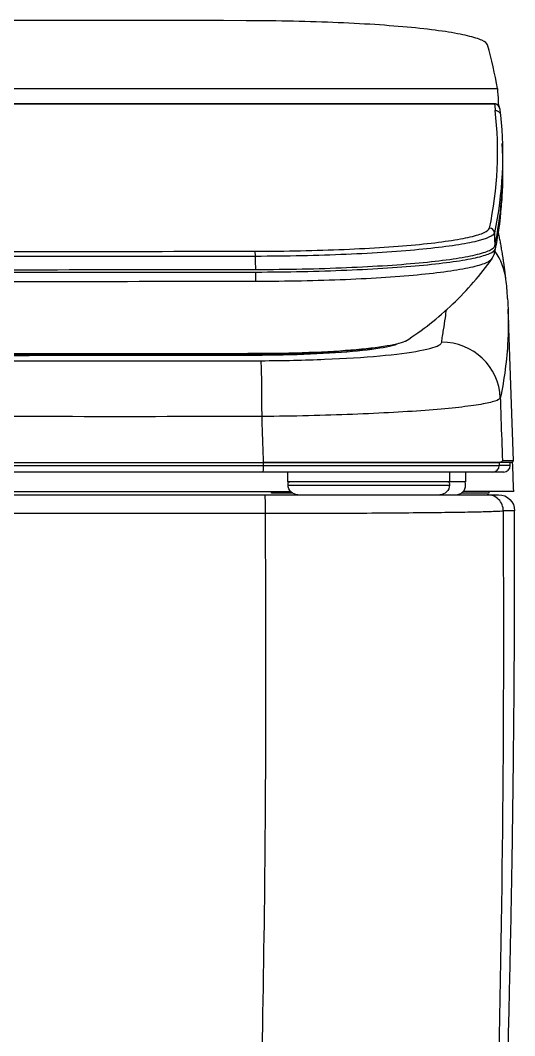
# Model space of a CAD drawing. Header units: millimetres. Extents: x 0 to 460316, y -63250 to 103204.
# Drawn here: x 204639.6 to 204792.2, y 49686.4 to 50000 of the extents above; entities that cross this region are included whole.
import ezdxf

# ---------------------------------------------------------------- set-up
doc = ezdxf.new("R2010")
doc.units = ezdxf.units.MM
doc.header["$LTSCALE"] = 25
doc.layers.add('line', color=7, linetype='Continuous')

msp = doc.modelspace()

# ---------------------------------------------------------------- linework, layer by layer
at = {"layer": 'line'}
for p, q in [((204407.47, 49978.91), (204786.83, 49978.91)), ((204786.07, 49974.08), (204408.23, 49974.08)), ((204786.05, 49974.2), (204408.25, 49974.2)), ((204786.17, 49972.14), (204786.29, 49972.14)), ((204788.47, 49957.81), (204788.32, 49961.88)), ((204791.78, 49863.97), (204790.15, 49910.78)), ((204791.78, 49863.97), (204788.39, 49863.97)), ((204785.41, 49860.45), (204714.59, 49860.45)), ((204714.63, 49863.45), (204787.41, 49863.45)), ((204714.63, 49862.45), (204714.63, 49863.45)), ((204714.63, 49862.45), (204787.41, 49862.45)), ((204722.15, 49857.45), (204722.15, 49860.45)), ((204772.15, 49857.45), (204772.15, 49860.45)), ((204777.15, 49857.45), (204777.15, 49860.45)), ((204788.8, 49860.45), (204785.41, 49860.45)), ((204787.67, 49863.45), (204787.41, 49863.45)), ((204787.41, 49863.45), (204787.41, 49862.45)), ((204790.8, 49862.45), (204787.41, 49862.45)), ((204791.28, 49863.45), (204787.67, 49863.45)), ((204790.8, 49862.45), (204790.8, 49863.45)), ((204471.29, 49854.45), (204723.01, 49854.45)), ((204717.15, 49853.95), (204717.15, 49854.45)), ((204722.25, 49856.45), (204722.25, 49856.95)), ((204772.05, 49856.95), (204772.05, 49856.45)), ((204791.88, 49854.45), (204776.29, 49854.45)), ((204777.05, 49856.45), (204777.05, 49856.95)), ((204784.15, 49854.45), (204784.15, 49853.95)), ((204721.54, 49853.95), (204717.15, 49853.95)), ((204723.59, 49853.95), (204721.54, 49853.95)), ((204784.15, 49853.95), (204775.71, 49853.95)), ((204792.16, 49848.46), (204792.16, 49848.46))]:
    msp.add_line(p, q, dxfattribs=at)
for centre, radius, start, end in [((204791.28, 49863.95), 0.5, 270, 2), ((204788.8, 49862.45), 2, 270, 0), ((204776.55, 49856.95), 0.5, 360, 90), ((204774.05, 49856.45), 3, 270, 0)]:
    msp.add_arc(centre, radius, start, end, dxfattribs=at)
at = {"layer": 'line', "extrusion": (0, 0, -1)}
for centre, radius, start, end in [((-204722.75, 49856.95), 0.5, 360, 90), ((-204771.55, 49856.95), 0.5, 90, 180), ((-204725.25, 49856.45), 3, 270, 0), ((-204769.05, 49856.45), 3, 180, 270), ((-204787.16, 49848.45), 5, 89.9999, 179.7867)]:
    msp.add_arc(centre, radius, start, end, dxfattribs=at)
at = {"layer": 'line'}
for centre, major_axis, ratio, start_param, end_param in [((204597.15, 49285.38), (7150.96, 0), 0.099926, 1.555112, 1.586481), ((193567.19, 49960.52), (11221.16, 0), 0.099919, 0.016403, 0.028416), ((193594.89, 49960.53), (-11192, 0.03), 0.100043, 3.151987, 3.153719), ((204786.07, 49972.59), (-1.49, -0.18), 0.994973, 3.055446, 4.592366), ((193567.15, 49959.41), (11219.75, 0), 0.099919, 6.262135, 6.294542), ((193567.15, 49953.9), (11221.39, 0), 0.099919, 6.262159, 6.286674), ((204784.41, 49934.32), (-1.47, 0.31), 0.994827, 3.385392, 4.919015), ((204712.12, 49927.16), (0, 1.5), 0.015654, 4.654732, 6.183585), ((204781.6, 49929.16), (-4.39, 0.97), 0.995212, 2.865312, 3.076524), ((204781.6, 49929.16), (-4.39, 0.97), 0.995212, 3.076524, 3.370647), ((204712.26, 49922.51), (-0.01, 4.5), 0.015684, 3.919975, 4.647697), ((204769.74, 49882.68), (17.6, -3.78), 0.994982, 0.247594, 1.786699), ((204713.91, 49876.96), (0.04, -18), 0.016222, 1.606487, 3.02517), ((204714.59, 49862.45), (0, 2), 0.016186, 3.141593, 4.712389), ((204785.41, 49862.45), (0, 2), 0.999698, 3.141593, 4.712389), ((193658.46, 38839.26), (-17.6, 59490.68), 0.190492, 4.898565, 4.898721)]:
    msp.add_ellipse(centre, major_axis=major_axis, ratio=ratio, start_param=start_param, end_param=end_param, dxfattribs=at)
for points, knots in [([(204783.81, 49992.37), (204783.67, 49992.86), (204783.08, 49993.34), (204781.03, 49994.28), (204779.55, 49994.75), (204775.75, 49995.64), (204773.46, 49996.07), (204768.11, 49996.87), (204765, 49997.26), (204758.19, 49997.95), (204754.5, 49998.26), (204746.5, 49998.81), (204742.18, 49999.05), (204733.28, 49999.44), (204728.67, 49999.59), (204719.13, 49999.8), (204714.22, 49999.85), (204709.3, 49999.86)], [0, 0, 0, 0, 0.125, 0.125, 0.25, 0.25, 0.375, 0.375, 0.5, 0.5, 0.625, 0.625, 0.75, 0.75, 0.875, 0.875, 1, 1, 1, 1]), ([(204786.83, 49978.91), (204786.88, 49978.6), (204786.96, 49977.56), (204787.08, 49975.28), (204787.12, 49974.54), (204787.16, 49973.73)], [0, 0, 0, 0, 0.719272, 0.719272, 1, 1, 1, 1]), ([(204787.56, 49972.79), (204787.56, 49972.81), (204787.54, 49972.9), (204787.53, 49973.01), (204787.42, 49973.32), (204787.26, 49973.61), (204786.96, 49973.91), (204786.54, 49974.14), (204786.22, 49974.18), (204786.06, 49974.18)], [0, 0, 0, 0, 0.15117, 0.404416, 0.488269, 0.587567, 0.719033, 0.866869, 1, 1, 1, 1]), ([(204786.29, 49972.14), (204786.46, 49972.14), (204786.63, 49972.11), (204786.94, 49972), (204787.1, 49971.92), (204787.36, 49971.71), (204787.47, 49971.58), (204787.65, 49971.3), (204787.72, 49971.14), (204787.77, 49970.88), (204787.79, 49970.79), (204787.79, 49970.7)], [0, 0, 0, 0, 0.219725, 0.219725, 0.439451, 0.439451, 0.659172, 0.659172, 0.878881, 0.878881, 1, 1, 1, 1]), ([(204788.02, 49941.72), (204788.21, 49943.64), (204788.35, 49945.56), (204788.59, 49950.58), (204788.61, 49953.68), (204788.5, 49956.78)], [0, 0, 0, 0, 0.382262, 0.382262, 1, 1, 1, 1]), ([(204785.92, 49927.91), (204785.94, 49927.96), (204786.02, 49928.23), (204786.09, 49928.61), (204786.19, 49929.16), (204786.31, 49929.75), (204787.01, 49933.35), (204787.62, 49936.99), (204787.9, 49940.42), (204788.02, 49941.72)], [0, 0, 0, 0, 0.004155, 0.024839, 0.058482, 0.108342, 0.20691, 0.837665, 1, 1, 1, 1]), ([(204712.12, 49928.66), (204716.86, 49928.67), (204721.53, 49928.72), (204730.73, 49928.91), (204735.27, 49929.06), (204743.88, 49929.42), (204747.99, 49929.64), (204755.82, 49930.16), (204759.47, 49930.46), (204766.09, 49931.11), (204769.1, 49931.47), (204774.4, 49932.25), (204776.64, 49932.66), (204780.32, 49933.51), (204781.77, 49933.96), (204783.76, 49934.88), (204784.31, 49935.34), (204784.41, 49935.81)], [0, 0, 0, 0, 0.125, 0.125, 0.25, 0.25, 0.375, 0.375, 0.5, 0.5, 0.625, 0.625, 0.75, 0.75, 0.875, 0.875, 1, 1, 1, 1]), ([(204785.91, 49934.37), (204785.71, 49933.43), (204783.62, 49932.47), (204777.98, 49931.17), (204775.7, 49930.76), (204770.3, 49929.97), (204767.23, 49929.6), (204760.48, 49928.93), (204756.76, 49928.63), (204748.77, 49928.09), (204744.58, 49927.86), (204731.42, 49927.3), (204721.72, 49927.09), (204712.15, 49927.07)], [0, 0, 0, 0, 0.25, 0.25, 0.375, 0.375, 0.5, 0.5, 0.625, 0.625, 0.75, 0.75, 1, 1, 1, 1]), ([(204785.91, 49934.37), (204785.91, 49934.31), (204785.91, 49934.24), (204785.94, 49933.39), (204785.97, 49932.59), (204786.02, 49931.31), (204786.04, 49930.81), (204786.05, 49930.32)], [0, 0, 0, 0, 0.046826, 0.046826, 0.634904, 0.634904, 1, 1, 1, 1]), ([(204712.3, 49923.03), (204717.13, 49923.03), (204721.89, 49923.09), (204731.29, 49923.28), (204735.92, 49923.43), (204749.09, 49923.98), (204757.23, 49924.53), (204767.36, 49925.53), (204770.45, 49925.9), (204775.84, 49926.69), (204778.13, 49927.1), (204781.89, 49927.98), (204783.37, 49928.44), (204785.39, 49929.37), (204785.95, 49929.84), (204786.05, 49930.32)], [0, 0, 0, 0, 0.125, 0.125, 0.25, 0.25, 0.5, 0.5, 0.625, 0.625, 0.75, 0.75, 0.875, 0.875, 1, 1, 1, 1]), ([(204712.33, 49922.23), (204721.89, 49922.26), (204731.51, 49922.46), (204749.15, 49923.19), (204757.28, 49923.73), (204767.41, 49924.7), (204770.5, 49925.06), (204775.88, 49925.83), (204778.17, 49926.23), (204781.93, 49927.07), (204783.41, 49927.51), (204785.43, 49928.4), (204785.99, 49928.87), (204786.27, 49929.55)], [0, 0, 0, 0, 0.25, 0.25, 0.5, 0.5, 0.625, 0.625, 0.75, 0.75, 0.875, 0.875, 1, 1, 1, 1]), ([(204712.3, 49923.03), (204712.28, 49923.53), (204712.26, 49924.02), (204712.22, 49925.26), (204712.19, 49925.99), (204712.16, 49926.84), (204712.15, 49926.95), (204712.15, 49927.07)], [0, 0, 0, 0, 0.370172, 0.370172, 0.912054, 0.912054, 1, 1, 1, 1]), ([(204758.49, 49900.9), (204761.1, 49902.57), (204766.14, 49906.15), (204773.19, 49912.25), (204779.62, 49919), (204783.45, 49923.88), (204785.25, 49926.42)], [0, 0, 0, 0, 0.249384, 0.499921, 0.750498, 1, 1, 1, 1]), ([(204785.11, 49926.22), (204784.85, 49925.86), (204784.34, 49925.5), (204782.57, 49924.68), (204781.1, 49924.21), (204777.36, 49923.34), (204775.1, 49922.92), (204769.77, 49922.13), (204766.71, 49921.76), (204756.69, 49920.76), (204748.66, 49920.23), (204735.6, 49919.68), (204731.02, 49919.54), (204721.77, 49919.35), (204717.08, 49919.31), (204712.31, 49919.3)], [0, 0, 0, 0, 0.096983, 0.096983, 0.225985, 0.225985, 0.354988, 0.354988, 0.48399, 0.48399, 0.741995, 0.741995, 0.870998, 0.870998, 1, 1, 1, 1]), ([(204789.98, 49914.07), (204789.87, 49916.41), (204789.73, 49918.2), (204789.48, 49919.92), (204789.41, 49920.42), (204789.33, 49920.9), (204789.25, 49921.39)], [0, 0, 0, 0, 1, 1, 1, 1.285745, 1.285745, 1.285745, 1.285745]), ([(204789.98, 49914.07), (204790.07, 49912.72), (204790.14, 49911.32), (204790.2, 49908.93), (204790.21, 49907.92), (204790.22, 49906.91)], [0, 0, 0, 0, 0.578782, 0.578782, 1, 1, 1, 1]), ([(204769.65, 49900.6), (204769.67, 49901.22), (204769.82, 49901.83), (204770.02, 49903.09), (204770.13, 49903.72), (204770.43, 49905.61), (204770.62, 49906.87), (204770.92, 49908.97), (204771.04, 49909.81), (204771.15, 49910.66)], [0, 0, 0, 0, 0.187353, 0.187353, 0.374706, 0.374706, 0.749413, 0.749413, 1, 1, 1, 1]), ([(204790.22, 49906.91), (204790.22, 49904.96), (204790.16, 49903.01), (204789.75, 49895.13), (204788.98, 49889.13), (204787.73, 49883.31)], [0, 0, 0, 0, 0.247958, 0.247958, 1, 1, 1, 1]), ([(204758.66, 49901.02), (204758.54, 49900.94), (204758.39, 49900.87), (204757.63, 49900.51), (204756.76, 49900.23), (204753.47, 49899.44), (204750.28, 49898.95), (204742.45, 49898.12), (204737.72, 49897.77), (204727.45, 49897.26), (204721.77, 49897.1), (204713.33, 49897.02), (204710.49, 49897.02), (204704.82, 49897.01), (204701.99, 49897.01), (204687.82, 49896.99), (204676.49, 49896.97), (204642.49, 49896.94), (204619.82, 49896.93), (204597.15, 49896.93)], [0, 0, 0, 0, 0.012598, 0.012598, 0.059617, 0.059617, 0.153656, 0.153656, 0.247694, 0.247694, 0.341732, 0.341732, 0.388751, 0.388751, 0.43577, 0.43577, 0.623847, 0.623847, 1, 1, 1, 1]), ([(204756.36, 49900.15), (204755.72, 49899.84), (204754.77, 49899.54), (204751.26, 49898.72), (204747.9, 49898.23), (204739.52, 49897.4), (204734.54, 49897.07), (204723.78, 49896.62), (204717.9, 49896.49), (204712.03, 49896.48)], [0.0900828, 0.0900828, 0.0900828, 0.0900828, 0.2277069, 0.2277069, 0.485138, 0.485138, 0.742569, 0.742569, 1, 1, 1, 1]), ([(204713.9, 49894.85), (204720.65, 49894.87), (204727.33, 49895.02), (204739.71, 49895.53), (204745.54, 49895.9), (204755.49, 49896.8), (204759.73, 49897.35), (204766.06, 49898.54), (204768.23, 49899.19), (204769.21, 49899.86)], [0, 0, 0, 0, 0.25, 0.25, 0.5, 0.5, 0.75, 0.75, 1, 1, 1, 1]), ([(204724.92, 49897.13), (204726.43, 49897.18), (204727.91, 49897.23), (204734.79, 49897.52), (204739.83, 49897.86), (204745.6, 49898.43), (204747.02, 49898.59), (204748.33, 49898.76)], [0, 0, 0, 0, 0.163216, 0.163216, 0.777345, 0.777345, 1, 1, 1, 1]), ([(204769.21, 49899.86), (204769.4, 49899.99), (204769.46, 49900.11), (204769.6, 49900.35), (204769.64, 49900.48), (204769.65, 49900.6)], [0, 0, 0, 0, 0.5, 0.5, 1, 1, 1, 1]), ([(204691.21, 49896.99), (204690.07, 49896.96), (204687.28, 49896.9), (204682.53, 49896.8), (204677.16, 49896.72), (204669.95, 49896.64), (204661.12, 49896.57), (204650.94, 49896.51), (204641.71, 49896.47), (204634.8, 49896.45), (204630.01, 49896.44), (204626.87, 49896.43), (204623.41, 49896.42), (204618.96, 49896.42), (204612.98, 49896.41), (204605.64, 49896.39), (204597.63, 49896.38), (204587.18, 49896.37), (204575.11, 49896.36), (204564.81, 49896.38), (204559.47, 49896.4), (204558.56, 49896.4)], [0, 0, 0, 0, 0.028618, 0.06856, 0.112032, 0.153966, 0.235536, 0.312767, 0.382806, 0.442085, 0.467559, 0.490226, 0.512319, 0.545022, 0.58976, 0.646325, 0.709278, 0.769313, 0.880373, 0.979514, 1, 1, 1, 1]), ([(204712.03, 49896.48), (204703.38, 49896.47), (204694.74, 49896.45), (204681.43, 49896.44), (204676.76, 49896.43), (204667.42, 49896.42), (204662.76, 49896.42), (204656.92, 49896.41), (204655.76, 49896.41), (204649.92, 49896.41), (204645.26, 49896.4), (204626.11, 49896.39), (204611.63, 49896.39), (204597.15, 49896.39)], [0, 0, 0, 0, 0.225799, 0.225799, 0.347669, 0.347669, 0.469538, 0.469538, 0.500005, 0.500005, 0.621875, 0.621875, 1, 1, 1, 1]), ([(204597.15, 49894.86), (204616.61, 49894.86), (204636.07, 49894.82), (204674.99, 49894.79), (204694.45, 49894.81), (204713.9, 49894.85)], [0, 0, 0, 0, 0.5, 0.5, 1, 1, 1, 1]), ([(204787.73, 49883.31), (204787.62, 49882.99), (204787.06, 49882.66), (204785.06, 49882.01), (204783.6, 49881.68), (204779.85, 49881.04), (204777.57, 49880.73), (204772.25, 49880.13), (204769.16, 49879.85), (204762.41, 49879.32), (204758.75, 49879.08), (204750.82, 49878.64), (204746.56, 49878.44), (204733.41, 49877.93), (204723.86, 49877.69), (204714.2, 49877.6)], [0, 0, 0, 0, 0.125, 0.125, 0.25, 0.25, 0.375, 0.375, 0.5, 0.5, 0.625, 0.625, 0.75, 0.75, 1, 1, 1, 1]), ([(204787.73, 49883.31), (204787.8, 49881.16), (204787.87, 49879.01), (204788.09, 49872.56), (204788.24, 49868.26), (204788.39, 49863.97)], [0, 0, 0, 0, 0.333577, 0.333577, 1, 1, 1, 1]), ([(204714.69, 49863.45), (204714.55, 49867.3), (204714.42, 49871.14), (204714.26, 49875.86), (204714.23, 49876.73), (204714.2, 49877.6)], [0, 0, 0, 0, 0.815446, 0.815446, 1, 1, 1, 1]), ([(204788.39, 49863.97), (204788.39, 49863.96), (204788.39, 49863.96), (204788.36, 49863.86), (204788.3, 49863.75), (204788.11, 49863.57), (204787.97, 49863.49), (204787.76, 49863.45), (204787.71, 49863.45), (204787.67, 49863.45)], [0, 0, 0, 0, 0.006188, 0.006188, 0.436671, 0.436671, 0.887456, 0.887456, 1, 1, 1, 1]), ([(204597.15, 49862.45), (204601.16, 49862.45), (204605.16, 49862.45), (204625.19, 49862.45), (204641.22, 49862.45), (204676.37, 49862.45), (204695.5, 49862.45), (204714.63, 49862.45)], [0, 0, 0, 0, 0.102299, 0.102299, 0.511501, 0.511501, 1, 1, 1, 1]), ([(204714.59, 49860.45), (204695.47, 49860.45), (204676.35, 49860.45), (204641.2, 49860.45), (204625.18, 49860.45), (204605.16, 49860.45), (204601.15, 49860.45), (204597.15, 49860.45)], [0, 0, 0, 0, 0.488499, 0.488499, 0.897701, 0.897701, 1, 1, 1, 1]), ([(204787.67, 49863.45), (204786.4, 49863.45), (204783.63, 49863.45), (204777.3, 49863.45), (204774.88, 49863.45), (204769.41, 49863.45), (204766.35, 49863.45), (204759.7, 49863.45), (204756.16, 49863.45), (204748.66, 49863.45), (204744.66, 49863.45), (204736.41, 49863.45), (204732.19, 49863.45), (204723.57, 49863.45), (204719.14, 49863.45), (204714.69, 49863.45)], [0, 0, 0, 0, 0.25, 0.25, 0.375, 0.375, 0.5, 0.5, 0.625, 0.625, 0.75, 0.75, 0.875, 0.875, 1, 1, 1, 1]), ([(204723.55, 49857.45), (204723.54, 49857.45), (204723.47, 49857.45), (204723.36, 49857.45), (204723.22, 49857.45), (204723.08, 49857.45), (204722.95, 49857.45), (204722.84, 49857.45), (204722.77, 49857.45), (204722.75, 49857.45), (204722.75, 49857.45)], [0, 0, 0, 0, 0.022824, 0.125938, 0.237842, 0.362412, 0.501461, 0.655919, 0.826777, 1, 1, 1, 1]), ([(204771.55, 49857.45), (204771.55, 49857.45), (204771.53, 49857.45), (204771.46, 49857.45), (204771.35, 49857.45), (204771.22, 49857.45), (204771.08, 49857.45), (204770.93, 49857.45), (204770.82, 49857.45), (204770.76, 49857.45), (204770.75, 49857.45)], [0, 0, 0, 0, 0.177661, 0.348466, 0.502882, 0.641897, 0.766434, 0.878303, 0.981387, 1, 1, 1, 1]), ([(204776.55, 49857.45), (204776.55, 49857.45), (204776.53, 49857.45), (204776.46, 49857.45), (204776.35, 49857.45), (204776.22, 49857.45), (204776.08, 49857.45), (204775.93, 49857.45), (204775.78, 49857.45), (204775.63, 49857.45), (204775.46, 49857.45), (204775.29, 49857.45), (204775.1, 49857.45), (204774.9, 49857.45), (204774.69, 49857.45), (204774.45, 49857.45), (204774.18, 49857.45), (204773.87, 49857.45), (204773.49, 49857.45), (204773.16, 49857.45), (204772.95, 49857.45), (204772.91, 49857.45), (204772.66, 49857.45), (204772.41, 49857.45), (204772.15, 49857.45)], [0, 0, 0, 0, 0.078111, 0.153207, 0.221098, 0.282217, 0.336971, 0.386156, 0.431478, 0.474766, 0.517737, 0.560918, 0.604114, 0.647189, 0.690377, 0.735444, 0.784601, 0.840042, 0.903837, 0.977947, 1, 1, 1, 1.114688, 1.114688, 1.114688, 1.114688]), ([(204722.25, 49856.45), (204722.25, 49856.45), (204723.36, 49856.45), (204726.71, 49856.45), (204730.91, 49856.45), (204737.5, 49856.45), (204747.15, 49856.45), (204756.8, 49856.45), (204763.39, 49856.45), (204767.59, 49856.45), (204770.94, 49856.45), (204772.05, 49856.45), (204772.05, 49856.45)], [0, 0, 0, 0, 0.083333, 0.166667, 0.25, 0.333333, 0.5, 0.666667, 0.75, 0.833333, 0.916667, 1, 1, 1, 1]), ([(204715.26, 49847.61), (204715.26, 49849.04), (204715.25, 49850.56), (204715.22, 49852.78), (204715.2, 49853.45), (204715.18, 49853.45)], [0, 0, 0, 0, 0.5, 0.5, 1, 1, 1, 1]), ([(204715.18, 49853.45), (204719.46, 49853.45), (204723.66, 49853.45), (204731.93, 49853.45), (204736.03, 49853.45), (204743.93, 49853.45), (204747.69, 49853.45), (204754.82, 49853.45), (204758.22, 49853.45), (204764.45, 49853.45), (204767.27, 49853.45), (204772.35, 49853.45), (204774.62, 49853.45), (204778.41, 49853.45), (204779.96, 49853.45), (204782.37, 49853.45), (204783.22, 49853.45), (204783.69, 49853.45)], [0, 0, 0, 0, 0.125, 0.125, 0.25, 0.25, 0.375, 0.375, 0.5, 0.5, 0.625, 0.625, 0.75, 0.75, 0.875, 0.875, 1, 1, 1, 1]), ([(204788.69, 49848.46), (204788.68, 49849.78), (204788.14, 49851.07), (204786.3, 49852.91), (204784.99, 49853.45), (204783.69, 49853.45)], [0, 0, 0, 0, 0.5, 0.5, 1, 1, 1, 1]), ([(204788.69, 49848.39), (204788.2, 49848.34), (204787.29, 49848.29), (204784.73, 49848.19), (204783.07, 49848.14), (204779.01, 49848.05), (204776.58, 49848), (204771.14, 49847.92), (204768.11, 49847.88), (204761.43, 49847.81), (204757.78, 49847.78), (204750.13, 49847.72), (204746.1, 49847.7), (204737.63, 49847.66), (204733.23, 49847.64), (204724.36, 49847.62), (204719.85, 49847.61), (204715.26, 49847.61)], [0, 0, 0, 0, 0.125, 0.125, 0.25, 0.25, 0.375, 0.375, 0.5, 0.5, 0.625, 0.625, 0.75, 0.75, 0.875, 0.875, 1, 1, 1, 1]), ([(204779.61, 49479.45), (204780.46, 49494.71), (204781.25, 49509.97), (204782.71, 49540.54), (204783.38, 49555.85), (204785.23, 49601.8), (204786.22, 49632.5), (204788.5, 49724.76), (204789.07, 49786.48), (204788.69, 49848.39)], [0, 0, 0, 0, 0.125, 0.125, 0.25, 0.25, 0.5, 0.5, 1, 1, 1, 1]), ([(204781.45, 49479.45), (204782, 49488.68), (204783.02, 49506.37), (204784.37, 49531.77), (204785.51, 49554.88), (204786.46, 49575.7), (204787.19, 49593.12), (204787.76, 49607.45), (204788.19, 49618.97), (204788.55, 49629.08), (204788.86, 49638.38), (204789.21, 49648.85), (204789.6, 49661.72), (204790.05, 49677.64), (204790.51, 49695.87), (204790.96, 49716.42), (204791.38, 49739.12), (204791.74, 49763.95), (204792.01, 49790.88), (204792.17, 49819.29), (204792.18, 49838.74), (204792.15, 49848.46)], [0, 0, 0, 0, 0.075119, 0.144011, 0.206674, 0.263108, 0.313312, 0.348386, 0.379613, 0.406993, 0.430597, 0.455189, 0.492076, 0.535221, 0.584624, 0.640284, 0.702201, 0.769102, 0.842036, 0.921003, 1, 1, 1, 1]), ([(204706.86, 49479.45), (204707.4, 49489.78), (204708.48, 49510.44), (204709.89, 49541.47), (204711.16, 49572.52), (204712.26, 49603.59), (204713.19, 49634.67), (204714.23, 49676.37), (204715.13, 49728.37), (204715.46, 49779.07), (204715.41, 49818.71), (204715.31, 49837.66), (204715.26, 49847.61)], [0, 0, 0, 0, 0.084793, 0.169525, 0.254198, 0.338812, 0.423368, 0.507867, 0.678619, 0.84646, 0.919456, 1, 1, 1, 1])]:
    msp.add_open_spline(points, degree=3, knots=knots, dxfattribs=at)
for points, degree in [([(204786.07, 49974.08), (204786.06, 49974.16), (204786.05, 49974.19), (204786.05, 49974.2)], 3), ([(204787.79, 49970.7), (204789.05, 49958.59), (204788.46, 49946.48), (204785.91, 49934.37)], 3), ([(204787.57, 49972.64), (204787.65, 49971.99), (204787.72, 49971.34), (204787.79, 49970.7)], 3), ([(204789.48, 49919.92), (204788.54, 49928.1), (204787.17, 49934.42)], 2), ([(204597.15, 49928.57), (204635.48, 49928.57), (204673.8, 49928.6), (204712.12, 49928.66)], 3), ([(204712.15, 49927.07), (204673.82, 49927.01), (204635.48, 49926.98), (204597.15, 49926.98)], 3), ([(204785.07, 49926.3), (204785.43, 49926.63), (204785.54, 49927.04)], 2), ([(204785.17, 49926.32), (204785.15, 49926.29), (204785.13, 49926.26), (204785.11, 49926.22)], 3), ([(204789.48, 49919.92), (204789.12, 49923.05), (204787.96, 49926.06), (204786.15, 49928.62)], 3), ([(204597.15, 49922.94), (204635.53, 49922.94), (204673.92, 49922.97), (204712.3, 49923.03)], 3), ([(204597.15, 49922.14), (204635.54, 49922.14), (204673.94, 49922.17), (204712.33, 49922.23)], 3), ([(204712.31, 49919.3), (204673.93, 49919.25), (204635.54, 49919.21), (204597.15, 49919.21)], 3), ([(204597.15, 49896.84), (204616.29, 49896.84), (204654.59, 49896.85), (204692.9, 49896.9), (204712.04, 49896.93)], 3), ([(204712.04, 49896.93), (204712.04, 49896.67), (204712.03, 49896.45), (204712.03, 49896.48)], 3), ([(204712.04, 49896.93), (204716.39, 49896.93), (204720.75, 49897.01), (204724.92, 49897.13)], 3), ([(204714.2, 49877.6), (204675.19, 49877.51), (204636.17, 49877.59), (204597.15, 49877.59)], 3), ([(204597.15, 49863.45), (204636.31, 49863.45), (204675.47, 49863.45), (204714.63, 49863.45)], 3), ([(204597.15, 49863.45), (204636.33, 49863.45), (204675.51, 49863.45), (204714.69, 49863.45)], 3), ([(204597.15, 49853.45), (204636.49, 49853.45), (204675.84, 49853.45), (204715.18, 49853.45)], 3), ([(204783.69, 49853.45), (204786, 49853.45), (204787.16, 49853.45), (204787.16, 49853.45)], 3), ([(204792.16, 49848.46), (204792.12, 49848.46), (204790.97, 49848.46), (204788.69, 49848.46)], 3), ([(204788.69, 49848.46), (204788.69, 49848.43), (204788.69, 49848.41), (204788.69, 49848.39)], 3), ([(204715.26, 49847.61), (204675.89, 49847.61), (204636.52, 49847.61), (204597.15, 49847.61)], 3)]:
    msp.add_open_spline(points, degree=degree, dxfattribs=at)
for points, weights in [([(204772.15, 49857.45), (204772.15, 49857.45), (204722.15, 49857.45), (204722.15, 49857.45)], [1, 0.333333333333, 0.333333333333, 1]), ([(204777.15, 49857.45), (204777.15, 49857.45), (204776.7, 49857.45), (204775.69, 49857.45)], [1, 0.901354058513, 0.817304649684, 0.747851773512])]:
    msp.add_rational_spline(points, weights, degree=3, dxfattribs=at)

doc.saveas('drawing.dxf')
